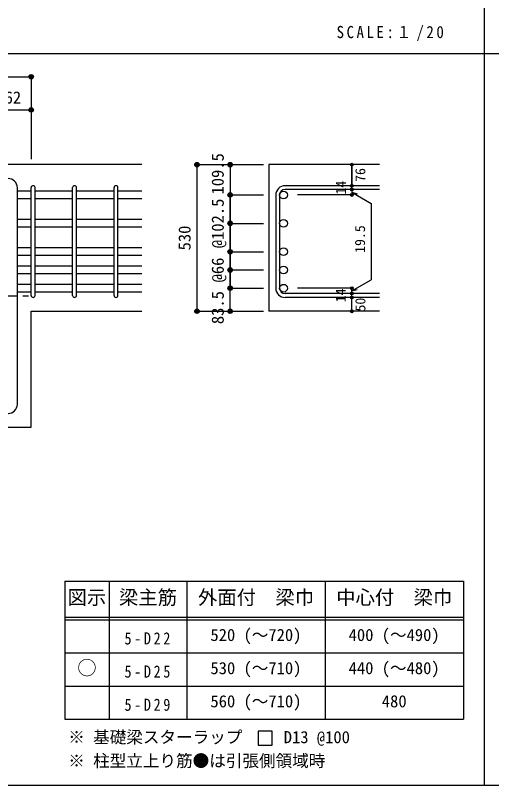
# Model space of a CAD drawing. Units: millimetres at full size, sheet at 1:20; details may follow other scales. Extents: x -3982 to 3969, y -2797 to 2801.
# Drawn here: x -2446 to -723, y -2797 to -10 of the extents above; entities that cross this region are included whole.
import ezdxf
from ezdxf.enums import TextEntityAlignment as Align

# ---------------------------------------------------------------- set-up
doc = ezdxf.new("R2010")
doc.units = ezdxf.units.MM
doc.header["$LTSCALE"] = 20
doc.header["$PDMODE"] = 32
doc.header["$PDSIZE"] = 10
doc.linetypes.add('CHAIN1', pattern=[8, 5, -1, 1, -1])
for name, color, linetype in [('6-1_躯体線', 2, 'Continuous'), ('6-4_フープ', 7, 'Continuous'), ('6-5_梁主筋', 7, 'Continuous'), ('6-6_S.T.P.', 7, 'Continuous'), ('6-7_文字', 7, 'Continuous'), ('6-D_寸法', 4, 'Continuous'), ('6-E_枠', 7, 'Continuous'), ('F-0_枠', 6, 'Continuous')]:
    doc.layers.add(name, color=color, linetype=linetype)
doc.styles.add('ＭＳ ゴシック', font='')
doc.styles.get('ＭＳ ゴシック').set_extended_font_data('MS Gothic')

msp = doc.modelspace()

# ---------------------------------------------------------------- linework, layer by layer
at = {"layer": '6-1_躯体線'}
for p, q in [((-1988.87, -550.21), (-3338.87, -550.21)), ((-1128.87, -550.21), (-1528.87, -550.21)), ((-1528.87, -550.21), (-1528.87, -1080.71)), ((-2388.87, -1080.71), (-1988.87, -1080.71)), ((-2388.87, -1500.21), (-2388.87, -1080.71)), ((-1128.87, -1080.71), (-1528.87, -1080.71))]:
    msp.add_line(p, q, dxfattribs=at)
msp.add_lwpolyline([(-2648.37, -1900.21), (-2648.37, -1500.21), (-2388.87, -1500.21)], dxfattribs=at)
at = {"layer": '6-4_フープ'}
msp.add_line((-2438.87, -1416.71), (-2438.87, -633.71), dxfattribs=at)
for centre, start, end in [((-2472.37, -633.71), 0, 90), ((-2472.37, -1416.71), 270, 0)]:
    msp.add_arc(centre, 33.5, start, end, dxfattribs=at)
at = {"layer": '6-5_梁主筋'}
for p, q in [((-2388.87, -645.82), (-2438.87, -645.82)), ((-2238.87, -645.82), (-2374.87, -645.82)), ((-2088.87, -645.82), (-2224.87, -645.82)), ((-1988.87, -645.82), (-2074.87, -645.82)), ((-2388.87, -673.82), (-2438.87, -673.82)), ((-2238.87, -673.82), (-2374.87, -673.82)), ((-2088.87, -673.82), (-2224.87, -673.82)), ((-1988.87, -673.82), (-2074.87, -673.82)), ((-2388.87, -748.51), (-2438.87, -748.51)), ((-2238.87, -748.51), (-2374.87, -748.51)), ((-2088.87, -748.51), (-2224.87, -748.51)), ((-1988.87, -748.51), (-2074.87, -748.51)), ((-2388.87, -776.51), (-2438.87, -776.51)), ((-2238.87, -776.51), (-2374.87, -776.51)), ((-2088.87, -776.51), (-2224.87, -776.51)), ((-1988.87, -776.51), (-2074.87, -776.51)), ((-2388.87, -851.21), (-2438.87, -851.21)), ((-2238.87, -851.21), (-2374.87, -851.21)), ((-2088.87, -851.21), (-2224.87, -851.21)), ((-1988.87, -851.21), (-2074.87, -851.21)), ((-2388.87, -879.21), (-2438.87, -879.21)), ((-2238.87, -879.21), (-2374.87, -879.21)), ((-2088.87, -879.21), (-2224.87, -879.21)), ((-1988.87, -879.21), (-2074.87, -879.21)), ((-2388.87, -917.21), (-2438.87, -917.21)), ((-2238.87, -917.21), (-2374.87, -917.21)), ((-2088.87, -917.21), (-2224.87, -917.21)), ((-1988.87, -917.21), (-2074.87, -917.21)), ((-2388.87, -945.21), (-2438.87, -945.21)), ((-2238.87, -945.21), (-2374.87, -945.21)), ((-2088.87, -945.21), (-2224.87, -945.21)), ((-1988.87, -945.21), (-2074.87, -945.21)), ((-2388.87, -983.21), (-2438.87, -983.21)), ((-2238.87, -983.21), (-2374.87, -983.21)), ((-2088.87, -983.21), (-2224.87, -983.21)), ((-1988.87, -983.21), (-2074.87, -983.21)), ((-2388.87, -1011.21), (-2438.87, -1011.21)), ((-2238.87, -1011.21), (-2374.87, -1011.21)), ((-2088.87, -1011.21), (-2224.87, -1011.21)), ((-1988.87, -1011.21), (-2074.87, -1011.21))]:
    msp.add_line(p, q, dxfattribs=at)
at = {"layer": '6-5_梁主筋', "color": 3}
for centre in [(-1475.87, -659.82), (-1475.87, -762.51), (-1475.87, -865.21), (-1475.87, -931.21), (-1475.87, -997.21)]:
    msp.add_circle(centre, 14, dxfattribs=at)
at = {"layer": '6-6_S.T.P.'}
for p, q in [((-2388.87, -1023.71), (-2388.87, -633.32)), ((-2374.87, -1023.71), (-2374.87, -633.32)), ((-2238.87, -1023.71), (-2238.87, -633.32)), ((-2224.87, -1023.71), (-2224.87, -633.32)), ((-2088.87, -1023.71), (-2088.87, -633.32)), ((-2074.87, -1023.71), (-2074.87, -633.32)), ((-1128.87, -626.32), (-1470.37, -626.32)), ((-1128.87, -640.32), (-1470.37, -640.32)), ((-1503.87, -659.82), (-1503.87, -997.21)), ((-1489.87, -659.82), (-1489.87, -997.21)), ((-1128.87, -1016.71), (-1470.37, -1016.71)), ((-1128.87, -1030.71), (-1470.37, -1030.71))]:
    msp.add_line(p, q, dxfattribs=at)
for centre, radius, start, end in [((-2381.87, -633.32), 7, 0, 180), ((-2381.87, -633.32), 7, 0, 180), ((-2381.87, -633.32), 7, 0, 180), ((-2381.87, -633.32), 7, 0, 180), ((-2231.87, -633.32), 7, 0, 180), ((-2081.87, -633.32), 7, 0, 180), ((-1470.37, -659.82), 33.5, 90, 180), ((-1470.37, -659.82), 19.5, 90, 180), ((-1470.37, -997.21), 33.5, 180, 270), ((-1470.37, -997.21), 19.5, 180, 270), ((-2381.87, -1023.71), 7, 180, 0), ((-2381.87, -1023.71), 7, 180, 0), ((-2381.87, -1023.71), 7, 180, 0), ((-2381.87, -1023.71), 7, 180, 0), ((-2231.87, -1023.71), 7, 180, 0), ((-2081.87, -1023.71), 7, 180, 0)]:
    msp.add_arc(centre, radius, start, end, dxfattribs=at)
at = {"layer": '6-7_文字'}
msp.add_lwpolyline([(-1567.29, -2649.98), (-1517.29, -2649.98), (-1517.29, -2599.98), (-1567.29, -2599.98)], close=True, dxfattribs=at)
at = {"layer": '6-D_寸法'}
for p, q in [((-3338.87, -232.18), (-2388.87, -232.18)), ((-2388.87, -232.18), (-2388.87, -352.18)), ((-2550.87, -352.18), (-2388.87, -352.18)), ((-2388.87, -352.18), (-2388.87, -530.21)), ((-2388.87, -352.18), (-2388.87, -530.21)), ((-1788.87, -550.21), (-1668.87, -550.21)), ((-1788.87, -550.21), (-1668.87, -550.21)), ((-1788.87, -550.21), (-1668.87, -550.21)), ((-1788.87, -1080.71), (-1788.87, -550.21)), ((-1668.87, -550.21), (-1548.87, -550.21)), ((-1668.87, -550.21), (-1548.87, -550.21)), ((-1668.87, -550.21), (-1668.87, -659.82)), ((-1668.87, -550.21), (-1548.87, -550.21)), ((-1228.87, -640.32), (-1228.87, -626.32)), ((-1228.87, -640.32), (-1228.87, -659.82)), ((-1668.87, -659.82), (-1548.87, -659.82)), ((-1668.87, -659.82), (-1548.87, -659.82)), ((-1668.87, -659.82), (-1668.87, -763.51)), ((-1668.87, -762.51), (-1668.87, -659.82)), ((-1228.87, -659.82), (-1424.95, -659.82)), ((-1228.87, -650.07), (-1158.81, -690.52)), ((-1228.87, -650.07), (-1209.55, -655.24)), ((-1158.81, -690.52), (-1158.81, -966.51)), ((-1668.87, -762.51), (-1548.87, -762.51)), ((-1668.87, -997.21), (-1668.87, -762.51)), ((-1668.87, -763.51), (-1668.87, -997.21)), ((-1668.87, -865.21), (-1548.87, -865.21)), ((-1668.87, -865.21), (-1548.87, -865.21)), ((-1668.87, -931.21), (-1548.87, -931.21)), ((-1668.87, -931.21), (-1548.87, -931.21)), ((-1228.87, -1006.96), (-1158.81, -966.51)), ((-1668.87, -997.21), (-1548.87, -997.21)), ((-1668.87, -997.21), (-1548.87, -997.21)), ((-1228.87, -997.21), (-1424.95, -997.21)), ((-1228.87, -1016.71), (-1228.87, -997.21)), ((-1228.87, -1006.96), (-1209.55, -1001.78)), ((-1228.87, -1030.71), (-1228.87, -1016.71)), ((-1228.87, -1080.71), (-1228.87, -1030.71)), ((-1668.87, -1080.71), (-1548.87, -1080.71))]:
    msp.add_line(p, q, dxfattribs=at)
at = {"layer": '6-D_寸法', "linetype": 'CHAIN1'}
msp.add_line((-3338.87, -1025.21), (-2388.87, -1025.21), dxfattribs=at)
at = {"layer": '6-D_寸法'}
for points in [[(-1228.87, -626.32), (-1228.87, -550.21), (-1228.87, -626.32)], [(-1788.87, -1080.71), (-1668.87, -1080.71), (-1668.87, -997.21)]]:
    msp.add_lwpolyline(points, dxfattribs=at)
for centre, radius in [((-2388.87, -232.18), 8), ((-2388.87, -232.18), 7.2), ((-2388.87, -232.18), 6.4), ((-2388.87, -232.18), 5.6), ((-2388.87, -232.18), 4.8), ((-2388.87, -232.18), 4), ((-2388.87, -232.18), 3.2), ((-2388.87, -232.18), 2.4), ((-2388.87, -232.18), 1.6), ((-2388.87, -232.18), 0.8), ((-2388.87, -352.18), 8), ((-2388.87, -352.18), 7.2), ((-2388.87, -352.18), 6.4), ((-2388.87, -352.18), 5.6), ((-2388.87, -352.18), 4.8), ((-2388.87, -352.18), 4), ((-2388.87, -352.18), 3.2), ((-2388.87, -352.18), 2.4), ((-2388.87, -352.18), 1.6), ((-2388.87, -352.18), 0.8), ((-1788.87, -550.21), 8), ((-1788.87, -550.21), 7.2), ((-1788.87, -550.21), 6.4), ((-1788.87, -550.21), 5.6), ((-1788.87, -550.21), 4.8), ((-1788.87, -550.21), 4), ((-1788.87, -550.21), 3.2), ((-1788.87, -550.21), 2.4), ((-1788.87, -550.21), 1.6), ((-1788.87, -550.21), 0.8), ((-1668.87, -550.21), 8), ((-1668.87, -550.21), 7.2), ((-1668.87, -550.21), 6.4), ((-1668.87, -550.21), 5.6), ((-1668.87, -550.21), 4.8), ((-1668.87, -550.21), 4), ((-1668.87, -550.21), 3.2), ((-1668.87, -550.21), 2.4), ((-1668.87, -550.21), 1.6), ((-1668.87, -550.21), 0.8), ((-1228.87, -550.21), 4), ((-1228.87, -550.21), 3.6), ((-1228.87, -550.21), 3.2), ((-1228.87, -550.21), 2.8), ((-1228.87, -550.21), 2.4), ((-1228.87, -550.21), 2), ((-1228.87, -550.21), 1.6), ((-1228.87, -550.21), 1.2), ((-1228.87, -550.21), 0.8), ((-1228.87, -550.21), 0.4), ((-1228.87, -626.32), 4), ((-1228.87, -640.32), 4), ((-1228.87, -626.32), 3.6), ((-1228.87, -640.32), 3.6), ((-1228.87, -626.32), 3.2), ((-1228.87, -640.32), 3.2), ((-1228.87, -626.32), 2.8), ((-1228.87, -640.32), 2.8), ((-1228.87, -626.32), 2.4), ((-1228.87, -640.32), 2.4), ((-1228.87, -626.32), 2), ((-1228.87, -640.32), 2), ((-1228.87, -626.32), 1.6), ((-1228.87, -640.32), 1.6), ((-1228.87, -626.32), 1.2), ((-1228.87, -640.32), 1.2), ((-1228.87, -626.32), 0.8), ((-1228.87, -640.32), 0.8), ((-1228.87, -626.32), 0.4), ((-1228.87, -640.32), 0.4), ((-1668.87, -659.82), 8), ((-1668.87, -659.82), 7.2), ((-1668.87, -659.82), 6.4), ((-1668.87, -659.82), 5.6), ((-1668.87, -659.82), 4.8), ((-1668.87, -659.82), 4), ((-1668.87, -659.82), 3.2), ((-1668.87, -659.82), 2.4), ((-1668.87, -659.82), 1.6), ((-1668.87, -659.82), 0.8), ((-1228.87, -659.82), 4), ((-1228.87, -659.82), 3.6), ((-1228.87, -659.82), 3.2), ((-1228.87, -659.82), 2.8), ((-1228.87, -659.82), 2.4), ((-1228.87, -659.82), 2), ((-1228.87, -659.82), 1.6), ((-1228.87, -659.82), 1.2), ((-1228.87, -659.82), 0.8), ((-1228.87, -659.82), 0.4), ((-1668.87, -762.51), 8), ((-1668.87, -762.51), 7.2), ((-1668.87, -762.51), 6.4), ((-1668.87, -762.51), 5.6), ((-1668.87, -762.51), 4.8), ((-1668.87, -762.51), 4), ((-1668.87, -762.51), 3.2), ((-1668.87, -762.51), 2.4), ((-1668.87, -762.51), 1.6), ((-1668.87, -762.51), 0.8), ((-1668.87, -865.21), 8), ((-1668.87, -865.21), 7.2), ((-1668.87, -865.21), 6.4), ((-1668.87, -865.21), 5.6), ((-1668.87, -865.21), 4.8), ((-1668.87, -865.21), 4), ((-1668.87, -865.21), 3.2), ((-1668.87, -865.21), 2.4), ((-1668.87, -865.21), 1.6), ((-1668.87, -865.21), 0.8), ((-1668.87, -931.21), 8), ((-1668.87, -931.21), 7.2), ((-1668.87, -931.21), 6.4), ((-1668.87, -931.21), 5.6), ((-1668.87, -931.21), 4.8), ((-1668.87, -931.21), 4), ((-1668.87, -931.21), 3.2), ((-1668.87, -931.21), 2.4), ((-1668.87, -931.21), 1.6), ((-1668.87, -931.21), 0.8), ((-1668.87, -997.21), 8), ((-1668.87, -997.21), 7.2), ((-1668.87, -997.21), 6.4), ((-1668.87, -997.21), 5.6), ((-1668.87, -997.21), 4.8), ((-1668.87, -997.21), 4), ((-1668.87, -997.21), 3.2), ((-1668.87, -997.21), 2.4), ((-1668.87, -997.21), 1.6), ((-1668.87, -997.21), 0.8), ((-1228.87, -997.21), 4), ((-1228.87, -997.21), 3.6), ((-1228.87, -997.21), 3.2), ((-1228.87, -997.21), 2.8), ((-1228.87, -997.21), 2.4), ((-1228.87, -997.21), 2), ((-1228.87, -997.21), 1.6), ((-1228.87, -997.21), 1.2), ((-1228.87, -997.21), 0.8), ((-1228.87, -997.21), 0.4), ((-1228.87, -1016.71), 4), ((-1228.87, -1030.71), 4), ((-1228.87, -1016.71), 3.6), ((-1228.87, -1030.71), 3.6), ((-1228.87, -1016.71), 3.2), ((-1228.87, -1030.71), 3.2), ((-1228.87, -1016.71), 2.8), ((-1228.87, -1030.71), 2.8), ((-1228.87, -1016.71), 2.4), ((-1228.87, -1030.71), 2.4), ((-1228.87, -1016.71), 2), ((-1228.87, -1030.71), 2), ((-1228.87, -1016.71), 1.6), ((-1228.87, -1030.71), 1.6), ((-1228.87, -1016.71), 1.2), ((-1228.87, -1030.71), 1.2), ((-1228.87, -1016.71), 0.8), ((-1228.87, -1030.71), 0.8), ((-1228.87, -1016.71), 0.4), ((-1228.87, -1030.71), 0.4), ((-1788.87, -1080.71), 8), ((-1788.87, -1080.71), 7.2), ((-1788.87, -1080.71), 6.4), ((-1788.87, -1080.71), 5.6), ((-1788.87, -1080.71), 4.8), ((-1788.87, -1080.71), 4), ((-1788.87, -1080.71), 3.2), ((-1788.87, -1080.71), 2.4), ((-1788.87, -1080.71), 1.6), ((-1788.87, -1080.71), 0.8), ((-1668.87, -1080.71), 8), ((-1668.87, -1080.71), 7.2), ((-1668.87, -1080.71), 6.4), ((-1668.87, -1080.71), 5.6), ((-1668.87, -1080.71), 4.8), ((-1668.87, -1080.71), 4), ((-1668.87, -1080.71), 3.2), ((-1668.87, -1080.71), 2.4), ((-1668.87, -1080.71), 1.6), ((-1668.87, -1080.71), 0.8), ((-1228.87, -1082.71), 4), ((-1228.87, -1080.71), 3.6), ((-1228.87, -1080.71), 3.2), ((-1228.87, -1080.71), 2.8), ((-1228.87, -1080.71), 2.4), ((-1228.87, -1080.71), 2), ((-1228.87, -1080.71), 1.6), ((-1228.87, -1080.71), 1.2), ((-1228.87, -1080.71), 0.8), ((-1228.87, -1080.71), 0.4)]:
    msp.add_circle(centre, radius, dxfattribs=at)
at = {"layer": '6-D_寸法', "color": 7}
for p in [(-2388.87, -232.18), (-2388.87, -352.18), (-1788.87, -550.21), (-1668.87, -550.21), (-1228.87, -550.21), (-1228.87, -626.32), (-1228.87, -640.32), (-1668.87, -659.82), (-1228.87, -659.82), (-1668.87, -762.51), (-1668.87, -865.21), (-1668.87, -865.21), (-1668.87, -931.21), (-1668.87, -931.21), (-1668.87, -997.21), (-1668.87, -997.21), (-1228.87, -997.21), (-1228.87, -997.21), (-1228.87, -1016.71), (-1228.87, -1030.71), (-1788.87, -1080.71), (-1668.87, -1080.71), (-1228.87, -1080.71)]:
    msp.add_point(p, dxfattribs=at)
at = {"layer": '6-E_枠', "color": 3}
for p, q in [((-2267.02, -2056.88), (-2267.02, -2556.88)), ((-2267.02, -2056.88), (-825.33, -2056.88)), ((-825.33, -2056.88), (-825.33, -2556.88)), ((-2267.02, -2556.88), (-825.33, -2556.88))]:
    msp.add_line(p, q, dxfattribs=at)
at = {"layer": '6-E_枠'}
for p, q in [((-2107.02, -2056.88), (-2107.02, -2556.88)), ((-1825.33, -2056.88), (-1825.33, -2556.88)), ((-1325.33, -2056.88), (-1325.33, -2556.88)), ((-2267.02, -2186.88), (-825.33, -2186.88)), ((-2267.02, -2196.88), (-825.33, -2196.88)), ((-2267.02, -2316.88), (-825.33, -2316.88)), ((-2267.02, -2436.88), (-825.33, -2436.88))]:
    msp.add_line(p, q, dxfattribs=at)
at = {"layer": 'F-0_枠', "color": 2}
for p, q in [((-749.76, 2800.77), (-749.76, -2796.83)), ((-3981.92, -148.03), (2482.4, -148.03))]:
    msp.add_line(p, q, dxfattribs=at)
at = {"layer": 'F-0_枠'}
msp.add_line((3969.4, -2796.83), (-3981.92, -2796.83), dxfattribs=at)

# ---------------------------------------------------------------- texts
at = {"layer": '6-7_文字', "color": 2, "style": 'ＭＳ ゴシック'}
for s, p in [('図示', (-2257.02, -2156.88)), ('梁主筋', (-2071.17, -2156.88)), ('外面付\u3000梁巾', (-1785.33, -2156.88)), ('中心付\u3000梁巾', (-1285.33, -2156.88)), ('○', (-2222.02, -2411.88))]:
    msp.add_text(s, height=51.32, dxfattribs=at).set_placement(p, align=Align.BOTTOM_LEFT)
at = {"layer": '6-7_文字', "style": 'ＭＳ ゴシック'}
for s, p in [('520 (～720)', (-1740.33, -2286.88)), ('400 (～490)', (-1240.33, -2286.88)), ('530 (～710)', (-1740.33, -2406.88)), ('440 (～480)', (-1240.33, -2406.88)), ('560 (～710)', (-1740.33, -2526.88)), ('480', (-1120.33, -2526.88)), ('※ 基礎梁スターラップ     D13 @100', (-2254.64, -2656.6)), ('※ 柱型立上り筋●は引張側領域時', (-2254.64, -2742.27))]:
    msp.add_text(s, height=43.99, dxfattribs=at).set_placement(p, align=Align.BOTTOM_LEFT)
at = {"layer": '6-7_文字', "color": 2, "insert": (-1283.99, -103.03), "char_height": 43.99, "attachment_point": 7, "style": 'ＭＳ ゴシック'}
msp.add_mtext('\\T1.34;\\W0.9;SCALE:１/20', dxfattribs=at)
at = {"layer": '6-7_文字', "char_height": 43.99, "attachment_point": 7, "style": 'ＭＳ ゴシック'}
for s, insert in [('\\T1.38;\\W0.85;5-D22', (-2051.17, -2286.88)), ('\\T1.38;\\W0.85;5-D25', (-2051.17, -2406.88)), ('\\T1.38;\\W0.85;5-D29', (-2051.17, -2526.88))]:
    msp.add_mtext(s, dxfattribs=dict(at, insert=insert))
at = {"layer": '6-D_寸法', "style": 'ＭＳ ゴシック'}
msp.add_text('162', height=43.99, dxfattribs=at).set_placement((-2514.87, -342.18), align=Align.BOTTOM_LEFT)
for s, height, p in [('109.5', 43.99, (-1678.97, -658.23)), ('76', 36.66, (-1168.89, -612.47)), ('14', 36.66, (-1238.87, -658.24)), ('@102.5', 43.99, (-1678.87, -852.51)), ('530', 43.99, (-1798.87, -860.46)), ('19.5', 36.66, (-1170, -869.33)), ('@66', 43.99, (-1678.87, -976.21)), ('14', 36.66, (-1239.53, -1048.38)), ('83.5', 43.99, (-1678.87, -1127.21)), ('50', 36.66, (-1168.79, -1081.5))]:
    msp.add_text(s, height=height, rotation=90, dxfattribs=at).set_placement(p, align=Align.BOTTOM_LEFT)

doc.saveas('drawing.dxf')
